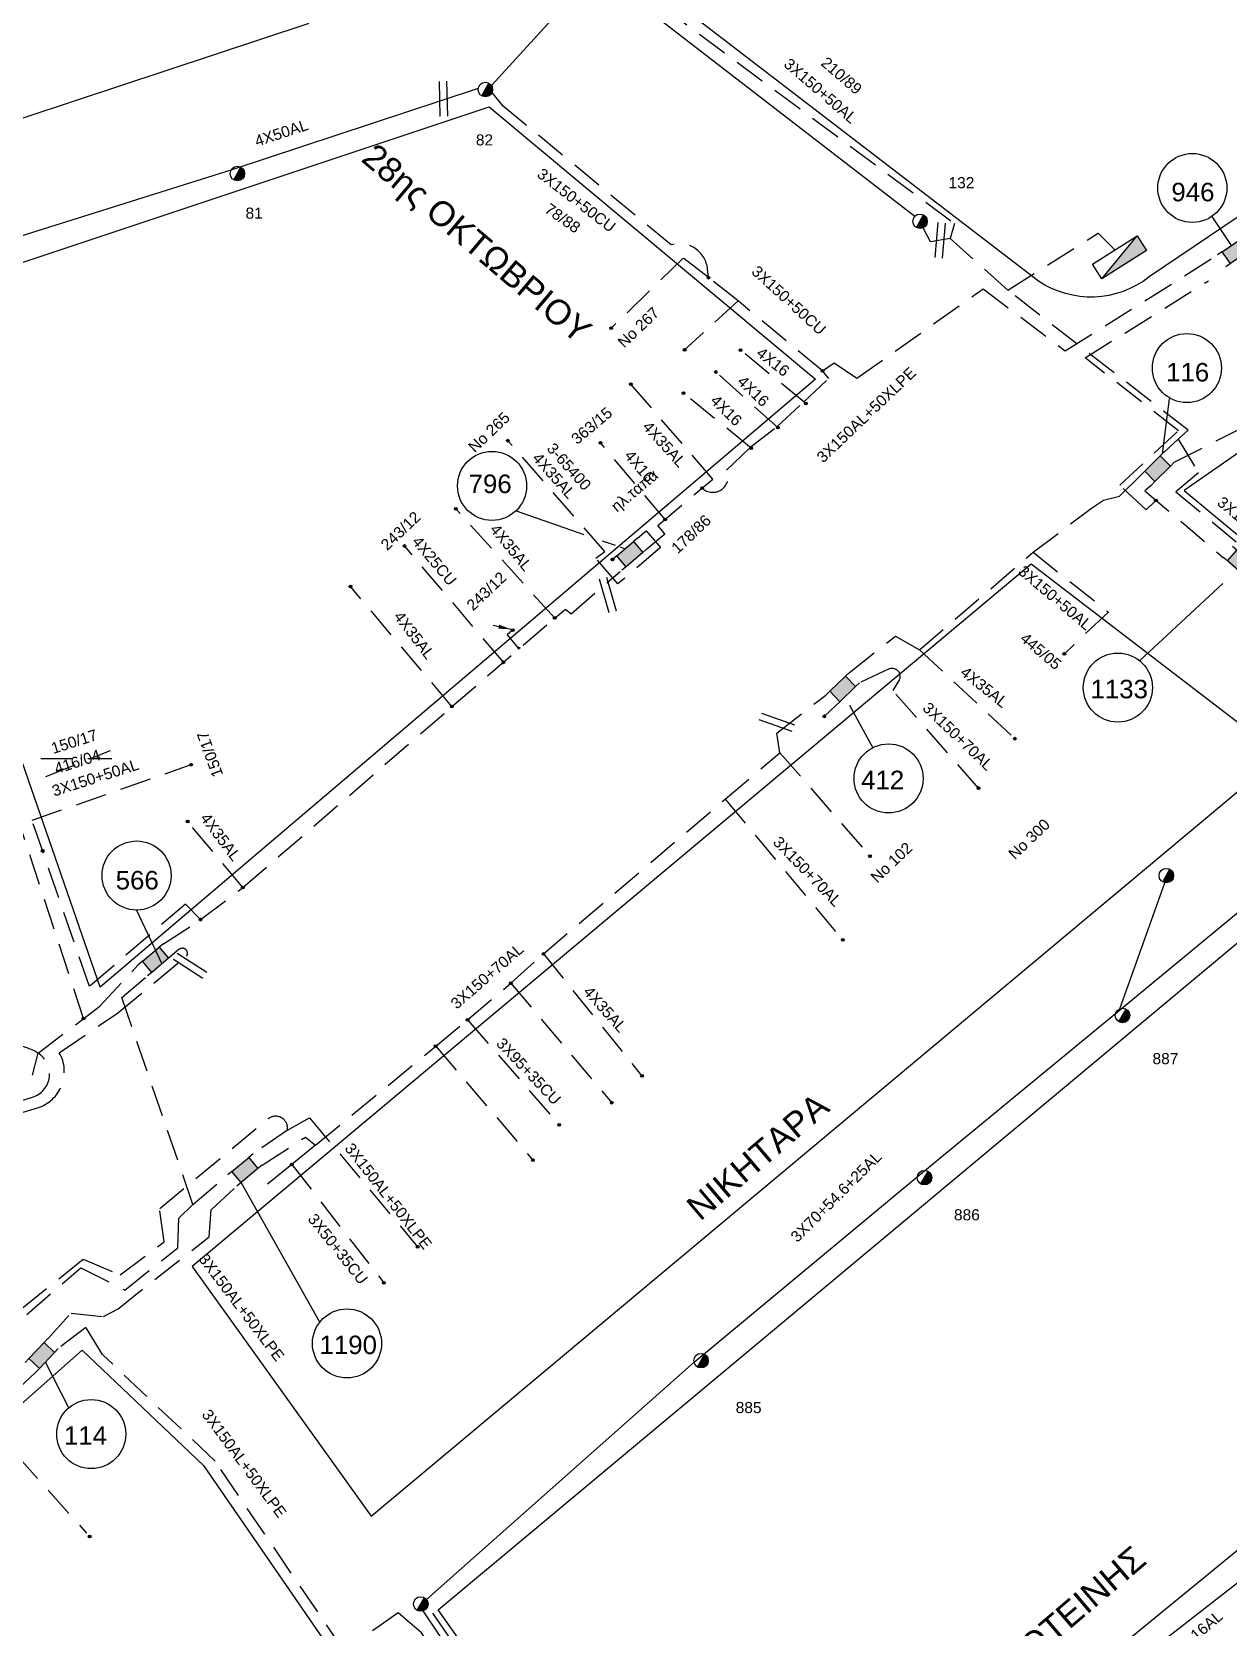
# Model space of a CAD drawing. Header units: millimetres. Extents: x 1080 to 2112, y 851 to 1323.
# Drawn here: x 1776 to 1873, y 1107.9 to 1237.2 of the extents above; entities that cross this region are included whole.
import ezdxf
from ezdxf.enums import TextEntityAlignment as Align

# ---------------------------------------------------------------- set-up
doc = ezdxf.new("R2010")
doc.units = ezdxf.units.MM
doc.linetypes.add('DASHED', pattern=[19.05, 12.7, -6.35])
for name, color, linetype in [('Link Box 4 Διευθύνσεων', 7, 'Continuous'), ('Pillar OTE', 7, 'Continuous'), ('Άγνωστα', 7, 'DASHED'), ('Γυμνά εναέρια ΧΤ (3Φ)   3x50+35CU', 7, 'Continuous'), ('Γυμνά εναέρια ΧΤ (3Φ)   4x35AL', 7, 'Continuous'), ('Γυμνά εναέρια ΧΤ (3Φ)   4x50AL', 7, 'Continuous'), ('Γυμνά εναέρια ΧΤ και ΦΟΠ (3Φ)   4x50+16AL', 7, 'Continuous'), ('Εναέρια παροχή ΧΤ 4x16', 7, 'SYN_LINE'), ('Επιγραφές - Σχήματα', 7, 'Continuous'), ('Καλώδια  ΧΤ  4Χ16CU', 7, 'SYN_LINE'), ('Καλώδια ΧΤ   3x150+50AL', 7, 'DASHED'), ('Καλώδια ΧΤ   3x150+50CU', 7, 'DASHED'), ('Καλώδια ΧΤ   3x150+70AL', 7, 'DASHED'), ('Καλώδια ΧΤ   3x150AL+50CU', 7, 'DASHED'), ('Καλώδια ΧΤ   3x150AL+50XLPE', 7, 'DASHED'), ('Καλώδια ΧΤ   3x95+35CU', 7, 'DASHED'), ('Καλώδια ΧΤ   4x25CU', 7, 'DASHED'), ('Καλώδια ΧΤ   4x35CU', 7, 'DASHED'), ('Στύλος ΦΜ', 7, 'Continuous'), ('Στύλος ΦΜ @ 1', 7, 'Continuous'), ('Συνδέσεις', 7, 'Continuous'), ('Συνεστραμμένα ΧΤ   3x70+54.6+25AL', 7, 'SYN_LINE'), ('Τομή', 7, 'Continuous'), ('Υποσταθμοί', 7, 'Continuous'), ('Υπόβαθρο ΔΕΗ', 7, 'Continuous')]:
    doc.layers.add(name, color=color, linetype=linetype)
doc.styles.add('ar', font='arial.ttf')
doc.styles.get("Standard").update_dxf_attribs({"font": 'arial.ttf'})
doc.linetypes.add('SYN_LINE', pattern='A,0.5,-0.0001,["/\\/\\/\\/",Standard,S=0.1,R=0,X=0,Y=-0.05],-0.25', length=0.7501)
doc.dimstyles.new('ISO-25', dxfattribs={"dimtxt": 2.5, "dimasz": 2.5, "dimexe": 1.25, "dimexo": 0.625, "dimtad": 1, "dimtxsty": 'Standard', "dimcen": 2.5, "dimadec": 0, "dimazin": 0, "dimtfac": 1, "dimtmove": 0, "dimatfit": 3, "dimfxl": 1, "dimarcsym": 0})

# ---------------------------------------------------------------- blocks, each defined once
blk = doc.blocks.new('ΥΠΑΡΧΩΝ ΤΣΙΜΕΝΤΕΝΙΟΣ ΣΤΥΛΟΣ')
at = {"layer": 'Στύλος ΦΜ'}
blk.add_hatch(color=7, dxfattribs=at).paths.add_polyline_path([(-1.29, -2.28, 0.574793), (2.62, 0, 0.268822), (1.3, 2.27)])
at = {"layer": 'Στύλος ΦΜ', "color": 7}
blk.add_line((-1.29, -2.28), (1.3, 2.27), dxfattribs=at)
blk.add_circle((0, 0), 2.62, dxfattribs=at)
at = {"layer": 'Στύλος ΦΜ', "flags": 4}
for tag, p in [('ΑΡΙΘΜΟΣ', (-4.68, 8.05)), ('ΤΥΠΟΣ', (-4.91, 3.03))]:
    blk.add_attdef(tag, p, '', height=4, dxfattribs=at)
blk = doc.blocks.new('LINK BOX 4 ΑΝΑΧΩΡΗΣΕΩΝ')
at = {"layer": 'Link Box 4 Διευθύνσεων', "ltscale": 40}
blk.add_hatch(color=256, dxfattribs=at).paths.add_polyline_path([(-3.54, 0), (-3.54, -4.67), (3.54, -4.67), (3.54, 0)])
for p, q in [((-3.54, 0), (-5.33, 0)), ((5.33, 0), (3.54, 0)), ((-3.54, -4.67), (-5.33, -4.67)), ((5.33, -4.67), (3.54, -4.67))]:
    blk.add_line(p, q, dxfattribs=at)
blk.add_lwpolyline([(-3.54, -4.67), (-3.54, 0), (3.54, 0), (3.54, -4.67)], close=True, dxfattribs=at)
blk = doc.blocks.new('ΤΟΜΗ')
at = {"layer": 'Τομή', "ltscale": 40}
for p, q in [((-5.68, 0), (5.68, 0)), ((5.68, -2.33), (-5.68, -2.33))]:
    blk.add_line(p, q, dxfattribs=at)
blk = doc.blocks.new('υποσταθμος σε κλειστο χωρο')
at = {"layer": 'Υποσταθμοί', "ltscale": 40}
blk.add_hatch(color=256, dxfattribs=at).paths.add_polyline_path([(-9.52, -3.13), (9.52, -3.13), (9.52, 3.13)])
blk.add_lwpolyline([(-9.52, -3.13), (-9.52, 3.13), (9.52, 3.13), (9.52, -3.13)], close=True, dxfattribs=at)
blk.add_lwpolyline([(-9.52, -3.13), (9.52, 3.13)], dxfattribs=at)
blk = doc.blocks.new('ΥΠΑΡΧΩΝ ΥΠΟΣΤΑΘΜΟΣ ΣΕ ΚΛΕΙΣΤΟ ΧΩΡΟ')
at = {"layer": 'Υποσταθμοί'}
blk.add_blockref('υποσταθμος σε κλειστο χωρο', (0, 0), dxfattribs=at)
at = {"layer": 'Υποσταθμοί', "linetype": 'SYN_LINE', "ltscale": 40, "flags": 1}
for tag, p in [('ΜΕΤΑΣΧΗΜΑΤΙΣΜΟΣ', (10.66, 2.24)), ('ΙΣΧΥΣ', (10.64, -0.87)), ('ΑΡΙΘΜΟΣ', (10.77, -3.89))]:
    blk.add_attdef(tag, p, '', height=2, dxfattribs=at)
blk = doc.blocks.new('_ΣΥΝΔΕΣΗ')
at = {"layer": 'Συνδέσεις', "linetype": 'SYN_LINE', "ltscale": 40}
blk.add_hatch(color=256, dxfattribs=at).paths.add_polyline_path([(0.5, -0.01, 1), (-0.5, -0.01, 1)])
at = {"layer": 'Συνδέσεις'}
blk.add_circle((0, -0.01), 0.5, dxfattribs=at)

msp = doc.modelspace()

# ---------------------------------------------------------------- hatches: boundary and pattern name
at = {"layer": 'Pillar OTE', "ltscale": 40}
h = msp.add_hatch(color=256, dxfattribs=at)
h.dxf.hatch_style = 1
h.paths.add_polyline_path([(1815.57, 1187.27), (1815.37, 1187.35), (1815.44, 1187.15)])

# ---------------------------------------------------------------- linework, layer by layer
msp.add_lwpolyline([(1815.44, 1187.15), (1815.37, 1187.35), (1815.57, 1187.27), (1815.44, 1187.15)], dxfattribs=at)
at = {"layer": 'Άγνωστα', "color": 151, "ltscale": 0.2}
for points in [[(1830.85, 1217.28), (1828.81, 1218.86), (1822.97, 1213.19)], [(1833.25, 1215.39), (1828.92, 1211.43)]]:
    msp.add_lwpolyline(points, dxfattribs=at)
at = {"layer": 'Άγνωστα', "color": 6, "linetype": 'DASHED', "ltscale": 0.2}
for points in [[(1867.04, 1199.13), (1866.35, 1198.45), (1864.21, 1200.45), (1868.98, 1204.87), (1861.39, 1210.77), (1871.39, 1217.02)], [(1842.29, 1185.27), (1846.03, 1188.22), (1847.96, 1187.09), (1857.17, 1195.01), (1861.91, 1198.59), (1862.88, 1199.24), (1864.19, 1199.57), (1865.92, 1201.25)], [(1866.74, 1200.43), (1866.25, 1200), (1866.25, 1200), (1866.25, 1200), (1872.59, 1194.59)]]:
    msp.add_lwpolyline(points, dxfattribs=at)
at = {"layer": 'Άγνωστα', "color": 2, "ltscale": 0.2}
msp.add_lwpolyline([(1789.67, 1165.22), (1793.09, 1167.82), (1810.05, 1182.5), (1818.38, 1189.68), (1819.25, 1190.41), (1819.73, 1190.03), (1823.68, 1193.45)], dxfattribs=at)
at = {"layer": 'Άγνωστα', "color": 2, "linetype": 'DASHED', "ltscale": 0.1}
msp.add_lwpolyline([(1815.37, 1187.35), (1814.53, 1188.34), (1814.97, 1188.71)], dxfattribs=at)
at = {"layer": 'Άγνωστα', "color": 62, "linetype": 'DASHED', "ltscale": 0.2}
for points in [[(1836.65, 1178.76), (1843.95, 1170.36)], [(1814.83, 1160.07), (1823, 1150.38)], [(1808.73, 1154.96), (1816.62, 1145.72)], [(1798.99, 1146.94), (1797.07, 1145.36), (1794.53, 1143.3)]]:
    msp.add_lwpolyline(points, dxfattribs=at)
at = {"layer": 'Άγνωστα', "color": 1, "linetype": 'SYN_LINE', "ltscale": 20}
msp.add_lwpolyline([(1864.22, 1157.99), (1867.87, 1168.21)], dxfattribs=at)
at = {"layer": 'Άγνωστα', "color": 27, "ltscale": 0.2}
msp.add_lwpolyline([(1772.7, 1152.14), (1776.03, 1152.61), (1776.49, 1154.39), (1781.49, 1158.21), (1784.61, 1161.55)], dxfattribs=at)
at = {"layer": 'Άγνωστα', "color": 2, "linetype": 'DASHED', "ltscale": 0.2}
msp.add_lwpolyline([(1789.05, 1142.12), (1783.27, 1158.9), (1785.43, 1160.72)], dxfattribs=at)
at = {"layer": 'Άγνωστα', "color": 27, "linetype": 'DASHED', "ltscale": 0.2}
msp.add_lwpolyline([(1772.21, 1124.62), (1780.41, 1115.48)], dxfattribs=at)
at = {"layer": 'Γυμνά εναέρια ΧΤ (3Φ)   3x50+35CU', "color": 62, "linetype": 'DASHED', "ltscale": 0.2}
msp.add_lwpolyline([(1797.07, 1145.36), (1804.52, 1135.77)], dxfattribs=at)
at = {"layer": 'Γυμνά εναέρια ΧΤ (3Φ)   4x35AL', "color": 151, "linetype": 'DASHED', "ltscale": 0.2}
msp.add_lwpolyline([(1825.86, 1195.28), (1827.31, 1196.51), (1826.75, 1197.18), (1829.78, 1199.75), (1831.2, 1200.95), (1824.55, 1208.65)], dxfattribs=at)
at = {"layer": 'Γυμνά εναέρια ΧΤ (3Φ)   4x35AL', "color": 2, "linetype": 'DASHED', "ltscale": 0.2}
for points in [[(1818.38, 1189.68), (1810.37, 1198.54)], [(1810.05, 1182.5), (1801.83, 1192.23)], [(1793.09, 1167.82), (1788.62, 1173.18)]]:
    msp.add_lwpolyline(points, dxfattribs=at)
at = {"layer": 'Γυμνά εναέρια ΧΤ (3Φ)   4x35AL', "color": 6, "linetype": 'DASHED', "ltscale": 0.2}
msp.add_lwpolyline([(1847.96, 1187.09), (1855.69, 1179.9)], dxfattribs=at)
at = {"layer": 'Γυμνά εναέρια ΧΤ (3Φ)   4x35AL', "color": 62, "linetype": 'DASHED', "ltscale": 0.2}
msp.add_lwpolyline([(1817.47, 1162.44), (1825.46, 1152.54)], dxfattribs=at)
at = {"layer": 'Γυμνά εναέρια ΧΤ (3Φ)   4x50AL', "color": 2, "linetype": 'Continuous', "ltscale": 0.2}
msp.add_lwpolyline([(1702.31, 1195.58), (1727.58, 1205.24), (1754.12, 1213.72), (1771.67, 1219.58), (1792.14, 1226.02), (1812.19, 1232.64)], dxfattribs=at)
at = {"layer": 'Γυμνά εναέρια ΧΤ και ΦΟΠ (3Φ)   4x50+16AL', "color": 151, "linetype": 'Continuous', "ltscale": 0.2}
msp.add_lwpolyline([(1813.25, 1232.86), (1821.61, 1242.01), (1854.43, 1286.94), (1882.58, 1306.55)], dxfattribs=at)
at = {"layer": 'Γυμνά εναέρια ΧΤ και ΦΟΠ (3Φ)   4x50+16AL', "color": 85, "linetype": 'Continuous', "ltscale": 0.2}
msp.add_lwpolyline([(1690.57, 1227.43), (1709.6, 1234.6), (1734.52, 1243.45), (1757.53, 1251.3), (1770.49, 1258.76), (1771.28, 1258.97), (1803.26, 1260.9), (1803.95, 1260.98), (1812.32, 1254.07), (1821.75, 1242.68), (1822.4, 1241.72), (1847.6, 1222.27)], dxfattribs=at)
at = {"layer": 'Γυμνά εναέρια ΧΤ και ΦΟΠ (3Φ)   4x50+16AL', "color": 30, "linetype": 'Continuous', "ltscale": 0.2}
msp.add_lwpolyline([(1830.77, 1076.73), (1855.27, 1097.74), (1856.36, 1097.92), (1877.08, 1114.05), (1896.74, 1130.11), (1923.55, 1150.57)], dxfattribs=at)
at = {"layer": 'Εναέρια παροχή ΧΤ 4x16', "color": 151, "linetype": 'DASHED', "ltscale": 0.2}
for points in [[(1838.74, 1207.08), (1833.44, 1211.4)], [(1836.47, 1205.12), (1831.45, 1209.62)], [(1834.31, 1203.46), (1828.82, 1207.92)]]:
    msp.add_lwpolyline(points, dxfattribs=at)
at = {"layer": 'Επιγραφές - Σχήματα', "ltscale": 0.2}
for points in [[(1871.66, 1222.24), (1873.24, 1219.88)], [(1868.22, 1207.45), (1867.64, 1202.98)], [(1872.57, 1192.48), (1865.81, 1186.22)], [(1842.29, 1182.61), (1844.18, 1179.15)], [(1784.48, 1166), (1786.52, 1161.64)], [(1799.34, 1132.58), (1792.95, 1143.9)], [(1778.97, 1125.63), (1777.08, 1129.34)]]:
    msp.add_lwpolyline(points, dxfattribs=at)
for centre in [(1870.09, 1224.55), (1869.65, 1209.95), (1813.3, 1200.39), (1864.05, 1184.04), (1845.46, 1176.67), (1784.48, 1168.8), (1801.54, 1130.86), (1780.8, 1123.51)]:
    msp.add_circle(centre, 2.8, dxfattribs=at)
at = {"layer": 'Καλώδια  ΧΤ  4Χ16CU', "color": 151, "linetype": 'DASHED', "ltscale": 0.2}
msp.add_lwpolyline([(1827.34, 1197.68), (1822.1, 1203.89)], dxfattribs=at)
at = {"layer": 'Καλώδια ΧΤ   3x150+50AL', "color": 30, "ltscale": 0.2}
msp.add_lwpolyline([(1902.22, 1279.07), (1906.99, 1284.02), (1898.69, 1291.67), (1883.03, 1305.12), (1841.18, 1260.49), (1824.01, 1241.58), (1850.79, 1221.66), (1850.45, 1220.45)], dxfattribs=at)
at = {"layer": 'Καλώδια ΧΤ   3x150+50AL', "color": 6, "linetype": 'DASHED', "ltscale": 0.2}
msp.add_lwpolyline([(1857.17, 1195.01), (1863.28, 1190.16), (1859.71, 1186.78)], dxfattribs=at)
at = {"layer": 'Καλώδια ΧΤ   3x150+50AL', "color": 2, "ltscale": 0.2}
msp.add_lwpolyline([(1786.65, 1163.27), (1789.67, 1165.22), (1788.43, 1166.47), (1780.66, 1159.8), (1776, 1173.28), (1788.91, 1177.79)], dxfattribs=at)
at = {"layer": 'Καλώδια ΧΤ   3x150+50AL', "color": 5, "ltscale": 0.2}
msp.add_lwpolyline([(1728.85, 1115.23), (1730.61, 1115.97), (1729.29, 1121.02), (1730.43, 1122.27, 0.756414), (1726.43, 1128.78), (1724.05, 1134.29), (1743.59, 1141.1), (1744.77, 1140.97, 0.279675), (1748.75, 1142.83), (1764.1, 1148.25), (1765.37, 1147.63, 0.177887), (1768.01, 1147.36), (1776.44, 1149.96, 0.480631), (1778.21, 1154.43), (1782.93, 1157.64), (1782.93, 1157.64), (1788.54, 1162.27, 0.826943), (1787.94, 1162.82), (1787.4, 1162.37)], format="xyb", dxfattribs=at)
at = {"layer": 'Καλώδια ΧΤ   3x150+50AL', "color": 27, "linetype": 'DASHED', "ltscale": 0.2}
msp.add_lwpolyline([(1753.85, 1106.3), (1758.93, 1111.92), (1765.08, 1117.98), (1772.21, 1124.62), (1776.29, 1128.51)], dxfattribs=at)
at = {"layer": 'Καλώδια ΧΤ   3x150+50CU', "color": 151, "ltscale": 0.2}
msp.add_lwpolyline([(1840.09, 1209.73), (1833.25, 1215.39), (1830.85, 1217.28), (1830.78, 1217.97, 0.4729), (1827.84, 1219.93), (1814.19, 1231.19), (1813.3, 1232.28)], format="xyb", dxfattribs=at)
at = {"layer": 'Καλώδια ΧΤ   3x150+70AL', "color": 30, "ltscale": 0.2}
for points in [[(1868.94, 1204.17), (1869.76, 1204.9), (1855.12, 1216.26), (1850.45, 1220.45), (1848.87, 1220.18), (1848.27, 1221.32)], [(1855.12, 1216.26), (1862.45, 1220.88), (1863.81, 1219.53)]]:
    msp.add_lwpolyline(points, dxfattribs=at)
at = {"layer": 'Καλώδια ΧΤ   3x150+70AL', "color": 27, "linetype": 'DASHED', "ltscale": 0.2}
msp.add_lwpolyline([(1868.63, 1202.31), (1875.42, 1205.77), (1878, 1207.63), (1879.81, 1208.94), (1890.02, 1215.84), (1899.01, 1222.08), (1899.1, 1218.02), (1905.14, 1212.93), (1908.95, 1217.48)], dxfattribs=at)
at = {"layer": 'Καλώδια ΧΤ   3x150+70AL', "color": 30, "linetype": 'DASHED', "ltscale": 0.2}
msp.add_lwpolyline([(1867.8, 1203.14), (1868.94, 1204.17), (1870.6, 1201.44), (1868.76, 1199.91), (1878.13, 1192.14), (1881.05, 1195.9)], dxfattribs=at)
at = {"layer": 'Καλώδια ΧΤ   3x150+70AL', "color": 27, "ltscale": 0.2}
msp.add_lwpolyline([(1780.17, 1157.2), (1768.08, 1194.03)], dxfattribs=at)
at = {"layer": 'Καλώδια ΧΤ   3x150+70AL', "color": 6, "linetype": 'DASHED', "ltscale": 0.2}
msp.add_lwpolyline([(1852.76, 1175.88), (1845.82, 1183.79), (1846.31, 1184.6, 0.709578), (1845.51, 1185.55), (1843.1, 1184.42)], format="xyb", dxfattribs=at)
at = {"layer": 'Καλώδια ΧΤ   3x150+70AL', "color": 62, "linetype": 'DASHED', "ltscale": 0.2}
for points in [[(1794.66, 1145.32), (1798.18, 1147.59), (1798.99, 1146.94), (1808.73, 1154.96), (1811.32, 1157.1), (1814.83, 1160.07), (1817.47, 1162.44), (1832.2, 1174.98), (1836.65, 1178.76), (1836.39, 1180.35), (1840.36, 1183.43)], [(1832.2, 1174.98), (1841.74, 1163.58)]]:
    msp.add_lwpolyline(points, dxfattribs=at)
at = {"layer": 'Καλώδια ΧΤ   3x150+70AL', "color": 173, "linetype": 'DASHED', "ltscale": 0.2}
msp.add_lwpolyline([(1782.97, 1065.72), (1776.53, 1060.89), (1750.44, 1093.91), (1749.31, 1094.21), (1744.96, 1100.34), (1743.49, 1102.9), (1756.48, 1118.12), (1775.2, 1133.72), (1780.15, 1137.68), (1783.14, 1136.41), (1786.72, 1139.1), (1786.35, 1141.8), (1795.13, 1149.06, -0.688954), (1796.71, 1148.16), (1793.91, 1146.22)], format="xyb", dxfattribs=at)
at = {"layer": 'Καλώδια ΧΤ   3x150AL+50CU', "color": 6, "linetype": 'DASHED', "ltscale": 0.2}
msp.add_lwpolyline([(1841.17, 1182.59), (1840.25, 1181.71)], dxfattribs=at)
at = {"layer": 'Καλώδια ΧΤ   3x150AL+50CU', "linetype": 'DASHED', "ltscale": 0.2}
for points in [[(1777.13, 1176.83), (1782.35, 1178.94)], [(1776.71, 1178.3), (1782.47, 1178.28)]]:
    msp.add_lwpolyline(points, dxfattribs=at)
at = {"layer": 'Καλώδια ΧΤ   3x150AL+50XLPE', "color": 151, "ltscale": 0.2}
msp.add_lwpolyline([(1830.34, 1200.22, 0.841569), (1832.32, 1201.67), (1834.21, 1203.5), (1836.39, 1205.19), (1838.59, 1207.2), (1840.61, 1209.11), (1840.09, 1209.73), (1841.04, 1210.36), (1842.88, 1209.13), (1853.13, 1216.36), (1859.79, 1211.35), (1872.15, 1219.13)], format="xyb", dxfattribs=at)
at = {"layer": 'Καλώδια ΧΤ   3x150AL+50XLPE', "color": 27, "ltscale": 0.2}
msp.add_lwpolyline([(1726.58, 1122.14), (1727.94, 1122.24, 0.667334), (1729.32, 1126.48, 0.160573), (1726.27, 1127.74, -0.226967), (1724.95, 1128.49), (1722.55, 1134.96), (1744.41, 1142.33), (1744.94, 1142.09, 0.488805), (1747.68, 1143.47), (1764.43, 1149.15), (1766.79, 1147.97), (1776.03, 1150.82, 0.642238), (1776.49, 1154.39, 0.111682), (1774.63, 1155.04), (1774.38, 1154.05), (1772.26, 1153.22)], format="xyb", dxfattribs=at)
at = {"layer": 'Καλώδια ΧΤ   3x150AL+50XLPE', "color": 173, "linetype": 'DASHED', "ltscale": 0.2}
msp.add_lwpolyline([(1796.71, 1148.16), (1798.5, 1149.16), (1807.27, 1138.69)], dxfattribs=at)
at = {"layer": 'Καλώδια ΧΤ   3x150AL+50XLPE', "color": 2, "linetype": 'DASHED', "ltscale": 0.2}
msp.add_lwpolyline([(1782.38, 1066.44), (1776.51, 1062.01), (1751.39, 1094.69), (1748.62, 1096.18), (1747.64, 1098.34), (1744.71, 1103.17), (1751.41, 1110.99), (1757.03, 1117.17), (1769.8, 1128.23), (1779.96, 1137), (1783.51, 1135.18), (1787.83, 1138.61), (1787.91, 1141.02), (1789.05, 1142.12), (1791.86, 1144.52)], dxfattribs=at)
at = {"layer": 'Καλώδια ΧΤ   3x150AL+50XLPE', "color": 62, "linetype": 'DASHED', "ltscale": 0.2}
msp.add_lwpolyline([(1777.28, 1131.24), (1779.17, 1133.31), (1781.79, 1133.04), (1782.97, 1133.67), (1790.35, 1139.51), (1790.53, 1141.68), (1792.6, 1143.62)], dxfattribs=at)
msp.add_lwpolyline([(1784.79, 1063.48), (1780.53, 1060.57), (1788.86, 1049.86), (1788.91, 1048.99, 0.403728), (1790.58, 1047.45, 0.509021), (1792.39, 1050.06), (1824.94, 1072.11), (1823.15, 1074.84), (1827.34, 1078.12), (1807.59, 1107.39), (1805.68, 1109.01), (1801.31, 1105.93), (1790.85, 1121.31), (1781.72, 1129.95), (1780.36, 1132.15), (1778.13, 1130.44)], format="xyb", dxfattribs=at)
at = {"layer": 'Καλώδια ΧΤ   3x150AL+50XLPE', "color": 1, "linetype": 'DASHED', "ltscale": 0.2}
msp.add_lwpolyline([(1784.19, 1064.21), (1779.45, 1060.68), (1788.24, 1048.85), (1788.52, 1047.9, 0.318467), (1790.23, 1046.56, 0.199508), (1792.8, 1047.48, 0.291574), (1793.46, 1049.92), (1825.9, 1071.85), (1824.25, 1074.31), (1829.52, 1078.76), (1808.09, 1109.57)], format="xyb", dxfattribs=at)
at = {"layer": 'Καλώδια ΧΤ   3x95+35CU', "color": 62, "linetype": 'DASHED', "ltscale": 0.2}
msp.add_lwpolyline([(1811.32, 1157.1), (1818.74, 1148.58)], dxfattribs=at)
at = {"layer": 'Καλώδια ΧΤ   4x25CU', "color": 2, "ltscale": 0.2}
msp.add_lwpolyline([(1814.22, 1186.09), (1806.21, 1195.52)], dxfattribs=at)
at = {"layer": 'Καλώδια ΧΤ   4x35CU', "color": 151, "linetype": 'DASHED', "ltscale": 0.2}
msp.add_lwpolyline([(1825.1, 1196.16), (1825.79, 1196.75), (1826.96, 1195.39), (1823.51, 1192.44), (1821.72, 1194.54), (1822.45, 1195.07), (1814.59, 1204.06)], dxfattribs=at)
at = {"layer": 'Συνεστραμμένα ΧΤ   3x70+54.6+25AL', "color": 1, "linetype": 'SYN_LINE', "ltscale": 20}
msp.add_lwpolyline([(1807.99, 1110.08), (1829.68, 1129.33), (1847.78, 1144.36), (1863.87, 1157.61), (1883.14, 1173.52), (1884.5, 1185.5)], dxfattribs=at)
at = {"layer": 'Συνεστραμμένα ΧΤ   3x70+54.6+25AL', "color": 154, "linetype": 'SYN_LINE', "ltscale": 30}
msp.add_lwpolyline([(1829.84, 1076.26), (1807.72, 1109.18)], dxfattribs=at)
at = {"layer": 'Υπόβαθρο ΔΕΗ'}
msp.add_lwpolyline([(1883.61, 1304.07), (1930.7, 1260.58), (1866.59, 1217.34, -0.325499), (1857.61, 1217), (1825.24, 1241.85), (1883.61, 1304.07)], format="xyb", dxfattribs=at)
for points in [[(1780.94, 1257.15), (1800.75, 1241.26), (1798.37, 1237.87), (1699.34, 1205.09), (1691.99, 1226.72)], [(1813.07, 1231.13), (1839.52, 1209.05), (1781.53, 1159.74), (1762.59, 1214.33)], [(1890.25, 1214.49), (1869.43, 1200.01), (1909.57, 1166.7), (1924.67, 1184.25)], [(1877.27, 1178.53), (1857.03, 1194.05), (1788.99, 1137.1), (1803.51, 1116.86)], [(1884.72, 1172.5), (1915.78, 1148.42), (1873.34, 1113.75), (1830.54, 1078.69), (1808.93, 1109.25), (1859.4, 1151.38)], [(1780.07, 1130.3), (1789.89, 1120.97), (1823.33, 1072.45), (1791.48, 1050.47), (1752.55, 1101.65), (1761.07, 1113.51)]]:
    msp.add_lwpolyline(points, close=True, dxfattribs=at)
for points in [[(1815.25, 1198.38), (1820.75, 1196.46)], [(1822.23, 1195.95), (1823.28, 1195.58)], [(1823.69, 1195.44), (1824.09, 1195.3)]]:
    msp.add_lwpolyline(points, dxfattribs=at)

# ---------------------------------------------------------------- block references
at = {"layer": 'Link Box 4 Διευθύνσεων'}
for p, xscale, yscale, zscale, rotation in [((1873.24, 1219.88), 0.2499999999999562, 0.2499999999999562, 0.2499999999999562, 34.61547790521177), ((1866.86, 1202.2), 0.2500000000000225, 0.2500000000000225, 0.2500000000000225, 44.97285633714743), ((1824.09, 1195.3), 0.2499999999999895, 0.2499999999999895, 0.2499999999999895, 40.57132203921703), ((1874.36, 1194.62), 0.2499999999999347, 0.2499999999999347, 0.2499999999999347, 319.5646463262743), ((1841.33, 1184.35), 0.2500000000000067, 0.2500000000000067, 0.2500000000000067, 43.552497980783), ((1785.63, 1162.41), 0.2500000000000373, 0.2500000000000373, 0.2500000000000373, 40), ((1792.89, 1145.37), 0.250000000000035, 0.250000000000035, 0.250000000000035, 39.58394169778777), ((1776.36, 1130.28), 0.249999999999961, 0.249999999999961, 0.249999999999961, 46.30495130042587)]:
    msp.add_blockref('LINK BOX 4 ΑΝΑΧΩΡΗΣΕΩΝ', p, dxfattribs=dict(at, xscale=xscale, yscale=yscale, zscale=zscale, rotation=rotation))
at = {"layer": 'Στύλος ΦΜ @ 1', "ltscale": 40}
ref = msp.add_blockref('ΥΠΑΡΧΩΝ ΤΣΙΜΕΝΤΕΝΙΟΣ ΣΤΥΛΟΣ', (1812.76, 1232.53), dxfattribs=dict(at, xscale=0.225, yscale=0.225, zscale=0.225))
ref.add_attrib('ΤΥΠΟΣ', '82', (1811.99, 1228), dxfattribs={"layer": 'Στύλος ΦΜ', "height": 0.9, "flags": 4})
ref = msp.add_blockref('ΥΠΑΡΧΩΝ ΤΣΙΜΕΝΤΕΝΙΟΣ ΣΤΥΛΟΣ', (1792.65, 1225.72), dxfattribs=dict(at, xscale=0.225, yscale=0.225, zscale=0.225))
ref.add_attrib('ΤΥΠΟΣ', '81', (1793.31, 1222.06), dxfattribs={"layer": 'Στύλος ΦΜ', "height": 0.9, "flags": 4})
ref = msp.add_blockref('ΥΠΑΡΧΩΝ ΤΣΙΜΕΝΤΕΝΙΟΣ ΣΤΥΛΟΣ', (1848.01, 1221.85), dxfattribs=dict(at, xscale=0.225, yscale=0.225, zscale=0.225))
ref.add_attrib('ΤΥΠΟΣ', '132', (1850.32, 1224.53), dxfattribs={"layer": 'Στύλος ΦΜ', "height": 0.9, "flags": 4})
at = {"layer": 'Στύλος ΦΜ @ 1', "ltscale": 40, "xscale": 0.225, "yscale": 0.225, "zscale": 0.225}
for p in [(1867.98, 1168.79), (1807.52, 1109.73)]:
    msp.add_blockref('ΥΠΑΡΧΩΝ ΤΣΙΜΕΝΤΕΝΙΟΣ ΣΤΥΛΟΣ', p, dxfattribs=at)
at = {"layer": 'Στύλος ΦΜ @ 1', "ltscale": 40}
ref = msp.add_blockref('ΥΠΑΡΧΩΝ ΤΣΙΜΕΝΤΕΝΙΟΣ ΣΤΥΛΟΣ', (1864.43, 1157.45), dxfattribs=dict(at, xscale=0.225, yscale=0.225, zscale=0.225))
ref.add_attrib('ΤΥΠΟΣ', '887', (1866.86, 1153.5), dxfattribs={"layer": 'Στύλος ΦΜ', "height": 0.9, "flags": 4})
ref = msp.add_blockref('ΥΠΑΡΧΩΝ ΤΣΙΜΕΝΤΕΝΙΟΣ ΣΤΥΛΟΣ', (1848.37, 1144.3), dxfattribs=dict(at, xscale=0.225, yscale=0.225, zscale=0.225))
ref.add_attrib('ΤΥΠΟΣ', '886', (1850.76, 1140.84), dxfattribs={"layer": 'Στύλος ΦΜ', "height": 0.9, "flags": 4})
ref = msp.add_blockref('ΥΠΑΡΧΩΝ ΤΣΙΜΕΝΤΕΝΙΟΣ ΣΤΥΛΟΣ', (1830.25, 1129.46), dxfattribs=dict(at, xscale=0.225, yscale=0.225, zscale=0.225))
ref.add_attrib('ΤΥΠΟΣ', '885', (1833.06, 1125.21), dxfattribs={"layer": 'Στύλος ΦΜ', "height": 0.9, "flags": 4})
at = {"layer": 'Συνδέσεις', "xscale": 0.2211072174658995, "yscale": 0.2211072174658995, "zscale": 0.2211072174658995}
for p in [(1830.85, 1217.28), (1822.97, 1213.19), (1828.92, 1211.43), (1833.44, 1211.4), (1831.45, 1209.63), (1840.09, 1209.73), (1824.55, 1208.65), (1828.82, 1207.92), (1838.74, 1207.08), (1836.47, 1205.12), (1814.59, 1204.06), (1822.1, 1203.89), (1834.32, 1203.46), (1830.34, 1200.22), (1867.12, 1199.21), (1810.37, 1198.54), (1827.34, 1197.68), (1806.21, 1195.52), (1823.08, 1194.43), (1801.83, 1192.23), (1814.99, 1188.69), (1818.38, 1189.69), (1814.22, 1186.09), (1859.71, 1186.78), (1810.05, 1182.5), (1840.25, 1181.71), (1855.69, 1179.9), (1788.91, 1177.79), (1852.76, 1175.89), (1788.62, 1173.18), (1776.86, 1170.8), (1843.95, 1170.36), (1793.09, 1167.82), (1789.67, 1165.22), (1841.74, 1163.58), (1817.47, 1162.44), (1814.83, 1160.07), (1780.17, 1157.2), (1811.32, 1157.1), (1808.73, 1154.96), (1825.46, 1152.55), (1823, 1150.38), (1818.74, 1148.58), (1797.07, 1145.36), (1816.62, 1145.72), (1807.27, 1138.7), (1804.52, 1135.77), (1780.67, 1115.2)]:
    msp.add_blockref('_ΣΥΝΔΕΣΗ', p, dxfattribs=at)
at = {"layer": 'Τομή'}
for p, xscale, yscale, zscale, rotation in [((1809.65, 1231.78), 0.2500000000001662, 0.2500000000001662, 0.2500000000001662, 271.3986219693688), ((1849.35, 1220.33), 0.2500000000000422, 0.2500000000000422, 0.2500000000000422, 85.02562754557273), ((1822.41, 1191.47), 0.2499999999999988, 0.2499999999999988, 0.2499999999999988, 106.1867853860601), ((1836.5, 1181.49), 0.2499999999999827, 0.2499999999999827, 0.2499999999999827, 340.6580025963019), ((1788.97, 1161.72), 0.249999999999967, 0.249999999999967, 0.249999999999967, 327.1195549855281)]:
    msp.add_blockref('ΤΟΜΗ', p, dxfattribs=dict(at, xscale=xscale, yscale=yscale, zscale=zscale, rotation=rotation))
at = {"layer": 'Υποσταθμοί', "xscale": 0.2249999999999427, "yscale": 0.2249999999999427, "zscale": 0.2249999999999427, "rotation": 32.45866689307302}
msp.add_blockref('ΥΠΑΡΧΩΝ ΥΠΟΣΤΑΘΜΟΣ ΣΕ ΚΛΕΙΣΤΟ ΧΩΡΟ', (1864.19, 1218.93), dxfattribs=at)

# ---------------------------------------------------------------- texts
at = {"layer": 'Άγνωστα', "color": 7}
note = msp.add_mtext_dynamic_manual_height_columns('ηλ.ταπα\\P', width=1.8, gutter_width=12.5, heights=[0.0453, 0], dxfattribs=dict(at, insert=(1811.89, 1189.72), char_height=0.9, attachment_point=1, rotation=40))
for column, words in zip(note.columns.linked_columns, ['\\P']):
    column.text = words
at = {"layer": 'Γυμνά εναέρια ΧΤ (3Φ)   3x50+35CU', "ltscale": 0.2}
msp.add_text('3X50+35CU', height=0.9, rotation=308.5849, dxfattribs=at).set_placement((1800.8, 1138.52), align=Align.MIDDLE)
at = {"layer": 'Γυμνά εναέρια ΧΤ (3Φ)   4x35AL', "ltscale": 0.2}
for s, rotation, p in [('4X35AL', 312.1358, (1827.28, 1203.78)), ('3-65400', 311.7252, (1819.55, 1201.96)), ('4X35AL', 311.7252, (1818.33, 1201.23)), ('4X35AL', 309.759, (1814.85, 1195.4)), ('4X25CU', 310, (1808.63, 1194.32)), ('4X35AL', 307.5454, (1807, 1188.29)), ('4X35AL', 321.3668, (1853.22, 1184.08)), ('4X35AL', 307.0687, (1791.3, 1171.93)), ('4X35AL', 311.8472, (1822.47, 1157.96))]:
    msp.add_text(s, height=0.9, rotation=rotation, dxfattribs=at).set_placement(p, align=Align.MIDDLE)
at = {"layer": 'Γυμνά εναέρια ΧΤ (3Φ)   4x50AL', "ltscale": 0.2}
msp.add_text('4X50AL', height=0.9, rotation=18.2089, dxfattribs=at).set_placement((1796.22, 1229.02), align=Align.MIDDLE)
at = {"layer": 'Γυμνά εναέρια ΧΤ και ΦΟΠ (3Φ)   4x50+16AL', "ltscale": 0.2}
msp.add_text('4X50+16AL', height=0.9, rotation=40.7192, dxfattribs=at).set_placement((1869.85, 1106.79), align=Align.MIDDLE)
at = {"layer": 'Εναέρια παροχή ΧΤ 4x16', "ltscale": 20}
for rotation, p in [(321.8692, (1836.09, 1210.46)), (316.0689, (1834.49, 1208.08)), (315.7346, (1832.3, 1206.52)), (310, (1825.26, 1201.99))]:
    msp.add_text('4X16', height=0.9, rotation=rotation, dxfattribs=at).set_placement(p, align=Align.MIDDLE)
at = {"layer": 'Επιγραφές - Σχήματα', "ltscale": 0.2, "char_height": 2, "attachment_point": 1, "style": 'ar'}
for s, insert, width, rotation in [('28ης ΟΚΤΩΒΡΙΟΥ', (1803.89, 1228.31), 28.8499, 319.7226), ('ΝΙΚΗΤΑΡΑ', (1828.88, 1142.24), 25.9845, 40.5011), ('ΑΓ. ΦΩΤΕΙΝΗΣ', (1850.46, 1102.01), 25.9845, 40.5011)]:
    msp.add_mtext(s, dxfattribs=dict(at, insert=insert, width=width, rotation=rotation))
at = {"layer": 'Επιγραφές - Σχήματα', "ltscale": 0.2, "char_height": 2, "width": 12.0832, "attachment_point": 1, "style": 'ar'}
for s, insert in [('{\\H0.75x;946}', (1868.39, 1224.97)), ('{\\H0.75x;116}', (1867.96, 1210.36)), ('{\\H0.75x;796}', (1811.4, 1201.31)), ('{\\H0.75x;1133}', (1861.83, 1184.67)), ('{\\H0.75x;412}', (1843.23, 1177.3)), ('{\\H0.75x;566}', (1782.78, 1169.17)), ('{\\H0.75x;1190}', (1799.31, 1131.49)), ('{\\H0.75x;114}', (1778.58, 1124.14))]:
    msp.add_mtext(s, dxfattribs=dict(at, insert=insert))
at = {"layer": 'Καλώδια ΧΤ   3x150+50AL', "ltscale": 0.2}
for s, rotation, p in [('3X150+50AL', 319.1866, (1839.94, 1232.43)), ('210/89', 319.1866, (1841.66, 1233.67)), ('3X150+50AL', 319.7905, (1858.97, 1191.32)), ('445/05', 319.7905, (1857.82, 1187.01)), ('150/17', 17.7289, (1779.41, 1179.68)), ('150/17', 110.1412, (1790.41, 1178.62)), ('416/04', 17.7289, (1779.67, 1178.05)), ('3X150+50AL', 17.7289, (1781.13, 1176.74))]:
    msp.add_text(s, height=0.9, rotation=rotation, dxfattribs=at).set_placement(p, align=Align.MIDDLE)
at = {"layer": 'Καλώδια ΧΤ   3x150+50CU', "ltscale": 0.2}
for rotation, p in [(322.4124, (1820.15, 1223.56)), (317.5719, (1837.37, 1215.45))]:
    msp.add_text('3X150+50CU', height=0.9, rotation=rotation, dxfattribs=at).set_placement(p, align=Align.MIDDLE)
at = {"layer": 'Καλώδια ΧΤ   3x150+70AL', "ltscale": 0.2}
for rotation, p in [(320.3277, (1875.12, 1196.93)), (316.2461, (1851.09, 1180.09)), (314.0982, (1838.88, 1169.13)), (41.0084, (1812.9, 1160.64))]:
    msp.add_text('3X150+70AL', height=0.9, rotation=rotation, dxfattribs=at).set_placement(p, align=Align.MIDDLE)
at = {"layer": 'Καλώδια ΧΤ   3x150AL+50XLPE', "ltscale": 0.2}
for s, rotation, p in [('78/88', 324.8099, (1819.04, 1222.12)), ('Νο 267', 43.6089, (1825.17, 1213.25)), ('3X150AL+50XLPE', 43.6089, (1843.65, 1206.16)), ('Νο 265', 43.6089, (1813.06, 1204.75)), ('363/15', 40, (1821.37, 1205.29)), ('243/12', 43.6089, (1805.87, 1196.77)), ('178/86', 43.6089, (1829.43, 1196.5)), ('243/12', 43.6089, (1812.83, 1191.87)), ('No 300', 43.6089, (1856.85, 1171.76)), ('No 102', 43.6089, (1845.69, 1169.86)), ('3X150AL+50XLPE', 308.0855, (1804.9, 1142.8)), ('3X150AL+50XLPE', 307.1729, (1792.99, 1133.78)), ('3X150AL+50XLPE', 306.5275, (1793.21, 1121.13))]:
    msp.add_text(s, height=0.9, rotation=rotation, dxfattribs=at).set_placement(p, align=Align.MIDDLE)
at = {"layer": 'Καλώδια ΧΤ   3x95+35CU', "ltscale": 0.2}
msp.add_text('3X95+35CU', height=0.9, rotation=313.4506, dxfattribs=at).set_placement((1816.27, 1152.93), align=Align.MIDDLE)
at = {"layer": 'Συνεστραμμένα ΧΤ   3x70+54.6+25AL', "ltscale": 20}
msp.add_text('3X70+54.6+25AL', height=0.9, rotation=44.9727, dxfattribs=at).set_placement((1841.2, 1142.77), align=Align.MIDDLE)

# ---------------------------------------------------------------- leaders
at = {"layer": 'Επιγραφές - Σχήματα', "ltscale": 40}
msp.add_leader([(1814.82, 1188.76), (1813.39, 1189.08)], dimstyle='ISO-25', override={"dimasz": 1, "dimtad": 0}, dxfattribs=at)

doc.saveas('drawing.dxf')
